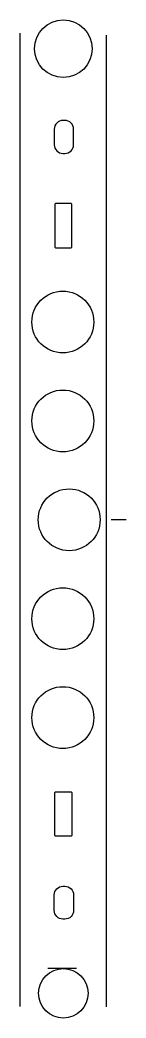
# Model space of a CAD drawing. Header units: centimetres. Extents: x -5 to -0.7, y 1.8 to 42.2.
import ezdxf

# ---------------------------------------------------------------- set-up
doc = ezdxf.new("R2010")
doc.units = ezdxf.units.CM
doc.layers.get('0').update_dxf_attribs({"linetype": 'CONTINUOUS'})

msp = doc.modelspace()

# ---------------------------------------------------------------- linework, layer by layer
for p, q in [((-4.981, 41.689), (-4.981, 22)), ((-1.481, 2.3), (-1.481, 41.6)), ((-4.981, 22), (-4.981, 2.311)), ((-0.7, 22), (-1.3, 22)), ((-2.7, 3.847), (-3.863, 3.847))]:
    msp.add_line(p, q)
for points in [[(-3.168, 38.153), (-3.248, 38.153, 0.414214), (-3.598, 37.803), (-3.598, 37.173, 0.414214), (-3.248, 36.823), (-3.168, 36.823, 0.414214), (-2.818, 37.173), (-2.818, 37.803, 0.414214)], [(-2.938, 34.8), (-3.528, 34.8, 0.414214), (-3.578, 34.75), (-3.578, 33.05, 0.414214), (-3.528, 33), (-2.938, 33, 0.414214), (-2.888, 33.05), (-2.888, 34.75, 0.414214)], [(-3.528, 11), (-2.938, 11, -0.414214), (-2.888, 10.95), (-2.888, 9.25, -0.414214), (-2.938, 9.2), (-3.528, 9.2, -0.414214), (-3.578, 9.25), (-3.578, 10.95, -0.414214)], [(-3.248, 7.177), (-3.168, 7.177, -0.414214), (-2.818, 6.827), (-2.818, 6.197, -0.414214), (-3.168, 5.847), (-3.248, 5.847, -0.414214), (-3.598, 6.197), (-3.598, 6.827, -0.414214)]]:
    msp.add_lwpolyline(points, format="xyb", close=True)
for centre, radius in [((-3.232, 41.054), 1.165), ((-3.251, 30), 1.25), ((-3.251, 26), 1.25), ((-2.994, 22), 1.25), ((-3.251, 18), 1.25), ((-3.251, 14), 1.25), ((-3.231, 2.847), 1)]:
    msp.add_circle(centre, radius)

doc.saveas('drawing.dxf')
